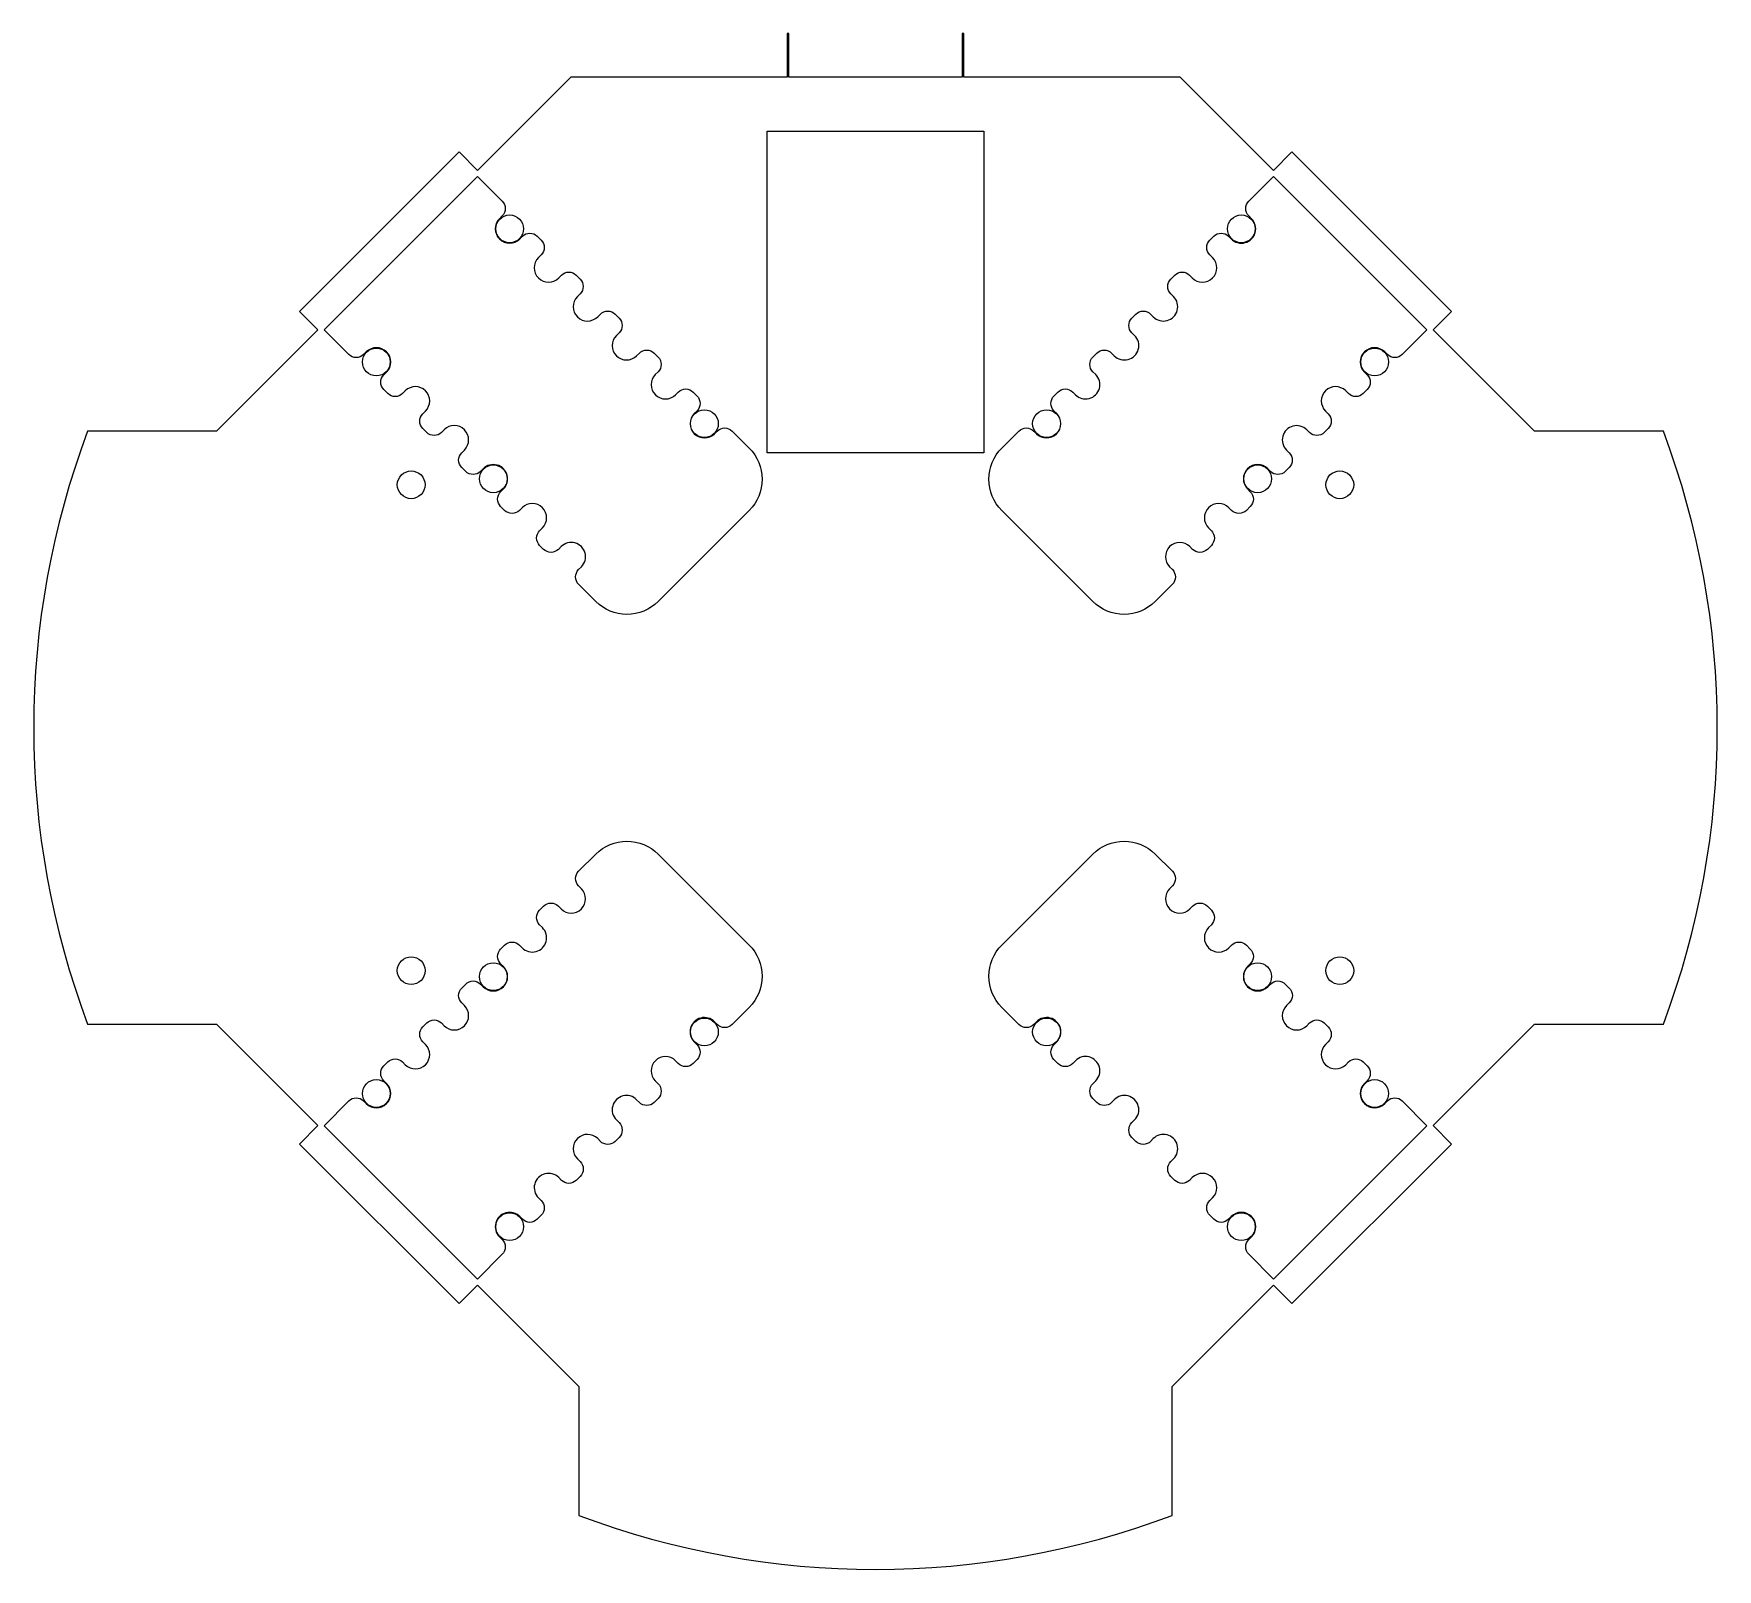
# Model space of a CAD drawing. Header units: millimetres. Extents: x -97 to 97, y -98 to 79.
import ezdxf

# ---------------------------------------------------------------- set-up
doc = ezdxf.new("R2010")
doc.units = ezdxf.units.MM
doc.layers.get('0').update_dxf_attribs({"linetype": 'CONTINUOUS'})

msp = doc.modelspace()

# ---------------------------------------------------------------- linework, layer by layer
for points in [[(48.03, 65.63), (45.91, 63.51), (35.15, 74.27), (10.24, 74.27), (10.24, 79.27), (10.05, 79.27), (10.05, 74.27), (-9.95, 74.27), (-9.95, 79.27), (-10.14, 79.27), (-10.14, 74.27), (-35.05, 74.27), (-45.81, 63.51), (-47.93, 65.63), (-66.31, 47.24), (-64.19, 45.12), (-75.88, 33.44), (-90.73, 33.44, 0.181956), (-90.73, -34.9), (-75.88, -34.9), (-64.19, -46.59), (-66.31, -48.71), (-47.93, -67.1), (-45.81, -64.97), (-34.12, -76.66), (-34.12, -91.52, 0.181956), (34.22, -91.52), (34.22, -76.66), (45.91, -64.97), (48.03, -67.1), (66.41, -48.71), (64.29, -46.59), (75.98, -34.9), (90.83, -34.9, 0.181956), (90.83, 33.44), (75.98, 33.44), (64.29, 45.12), (66.41, 47.24)], [(-20.51, 35.81), (-20.83, 35.49, 1), (-18.49, 33.16), (-18.18, 33.47, -0.414214), (-16.48, 33.47), (-14.5, 31.5, -0.414214), (-14.5, 24.31), (-25, 13.82, -0.414214), (-32.18, 13.82), (-34.16, 15.8, -0.414214), (-34.16, 17.49), (-33.84, 17.81, 1), (-36.17, 20.14), (-36.49, 19.83, -0.414214), (-38.19, 19.83), (-38.65, 20.29, -0.414214), (-38.65, 21.98), (-38.33, 22.3, 1), (-40.66, 24.63), (-40.98, 24.32, -0.414214), (-42.68, 24.32), (-43.14, 24.78, -0.414214), (-43.14, 26.47), (-42.82, 26.79, 1), (-45.15, 29.12), (-45.47, 28.81, -0.414214), (-47.17, 28.81), (-47.63, 29.27, -0.414214), (-47.63, 30.96), (-47.31, 31.28, 1), (-49.64, 33.61), (-49.96, 33.3, -0.414214), (-51.66, 33.3), (-52.12, 33.76, -0.414214), (-52.12, 35.45), (-51.8, 35.77, 1), (-54.13, 38.1), (-54.45, 37.79, -0.414214), (-56.15, 37.79), (-56.61, 38.25, -0.414214), (-56.61, 39.94), (-56.29, 40.26, 1), (-58.62, 42.59), (-58.94, 42.28, -0.414214), (-60.64, 42.28), (-63.49, 45.13), (-45.82, 62.81), (-42.96, 59.95, -0.414214), (-42.96, 58.26), (-43.28, 57.94, 1), (-40.94, 55.61), (-40.63, 55.92, -0.414214), (-38.93, 55.92), (-38.47, 55.46, -0.414214), (-38.47, 53.77), (-38.79, 53.45, 1), (-36.45, 51.12), (-36.14, 51.43, -0.414214), (-34.44, 51.43), (-33.98, 50.97, -0.414214), (-33.98, 49.28), (-34.3, 48.96, 1), (-31.96, 46.63), (-31.65, 46.94, -0.414214), (-29.95, 46.94), (-29.49, 46.48, -0.414214), (-29.49, 44.79), (-29.81, 44.47, 1), (-27.47, 42.14), (-27.16, 42.45, -0.414214), (-25.46, 42.45), (-25, 41.99, -0.414214), (-25, 40.3), (-25.32, 39.98, 1), (-22.98, 37.65), (-22.67, 37.96, -0.414214), (-20.97, 37.96), (-20.51, 37.5, -0.414214)], [(36.59, 19.83), (36.27, 20.14, 1), (33.94, 17.81), (34.26, 17.49, -0.414214), (34.26, 15.8), (32.28, 13.82, -0.414214), (25.1, 13.82), (14.6, 24.31, -0.414214), (14.6, 31.5), (16.58, 33.47, -0.414214), (18.28, 33.47), (18.59, 33.16, 1), (20.93, 35.49), (20.61, 35.81, -0.414214), (20.61, 37.5), (21.07, 37.96, -0.414214), (22.77, 37.96), (23.08, 37.65, 1), (25.42, 39.98), (25.1, 40.3, -0.414214), (25.1, 41.99), (25.56, 42.45, -0.414214), (27.26, 42.45), (27.57, 42.14, 1), (29.91, 44.47), (29.59, 44.79, -0.414214), (29.59, 46.48), (30.05, 46.94, -0.414214), (31.75, 46.94), (32.06, 46.63, 1), (34.4, 48.96), (34.08, 49.28, -0.414214), (34.08, 50.97), (34.54, 51.43, -0.414214), (36.24, 51.43), (36.55, 51.12, 1), (38.89, 53.45), (38.57, 53.77, -0.414214), (38.57, 55.46), (39.03, 55.92, -0.414214), (40.73, 55.92), (41.04, 55.61, 1), (43.38, 57.94), (43.06, 58.26, -0.414214), (43.06, 59.95), (45.92, 62.81), (63.59, 45.13), (60.74, 42.28, -0.414214), (59.04, 42.28), (58.72, 42.59, 1), (56.39, 40.26), (56.71, 39.94, -0.414214), (56.71, 38.25), (56.25, 37.79, -0.414214), (54.55, 37.79), (54.23, 38.1, 1), (51.9, 35.77), (52.22, 35.45, -0.414214), (52.22, 33.76), (51.76, 33.3, -0.414214), (50.06, 33.3), (49.74, 33.61, 1), (47.41, 31.28), (47.73, 30.96, -0.414214), (47.73, 29.27), (47.27, 28.81, -0.414214), (45.57, 28.81), (45.25, 29.12, 1), (42.92, 26.79), (43.24, 26.47, -0.414214), (43.24, 24.78), (42.78, 24.32, -0.414214), (41.08, 24.32), (40.76, 24.63, 1), (38.43, 22.3), (38.75, 21.98, -0.414214), (38.75, 20.29), (38.29, 19.83, -0.414214)], [(-36.49, -21.29), (-36.17, -21.61, 1), (-33.84, -19.28), (-34.16, -18.96, -0.414214), (-34.16, -17.26), (-32.18, -15.29, -0.414214), (-25, -15.29), (-14.5, -25.78, -0.414214), (-14.5, -32.96), (-16.48, -34.94, -0.414214), (-18.18, -34.94), (-18.49, -34.62, 1), (-20.83, -36.95), (-20.51, -37.27, -0.414214), (-20.51, -38.97), (-20.97, -39.43, -0.414214), (-22.67, -39.43), (-22.98, -39.11, 1), (-25.32, -41.44), (-25, -41.76, -0.414214), (-25, -43.46), (-25.46, -43.92, -0.414214), (-27.16, -43.92), (-27.47, -43.6, 1), (-29.81, -45.93), (-29.49, -46.25, -0.414214), (-29.49, -47.95), (-29.95, -48.41, -0.414214), (-31.65, -48.41), (-31.96, -48.09, 1), (-34.3, -50.42), (-33.98, -50.74, -0.414214), (-33.98, -52.44), (-34.44, -52.9, -0.414214), (-36.14, -52.9), (-36.45, -52.58, 1), (-38.79, -54.92), (-38.47, -55.23, -0.414214), (-38.47, -56.93), (-38.93, -57.39, -0.414214), (-40.63, -57.39), (-40.94, -57.07, 1), (-43.28, -59.41), (-42.96, -59.72, -0.414214), (-42.96, -61.42), (-45.82, -64.28), (-63.49, -46.6), (-60.64, -43.74, -0.414214), (-58.94, -43.74), (-58.62, -44.06, 1), (-56.29, -41.73), (-56.61, -41.41, -0.414214), (-56.61, -39.71), (-56.15, -39.25, -0.414214), (-54.45, -39.25), (-54.13, -39.57, 1), (-51.8, -37.24), (-52.12, -36.92, -0.414214), (-52.12, -35.22), (-51.66, -34.76, -0.414214), (-49.96, -34.76), (-49.64, -35.08, 1), (-47.31, -32.75), (-47.63, -32.43, -0.414214), (-47.63, -30.73), (-47.17, -30.27, -0.414214), (-45.47, -30.27), (-45.15, -30.59, 1), (-42.82, -28.26), (-43.14, -27.94, -0.414214), (-43.14, -26.24), (-42.68, -25.78, -0.414214), (-40.98, -25.78), (-40.66, -26.1, 1), (-38.33, -23.77), (-38.65, -23.45, -0.414214), (-38.65, -21.75), (-38.19, -21.29, -0.414214)], [(20.61, -37.27), (20.93, -36.95, 1), (18.59, -34.62), (18.28, -34.94, -0.414214), (16.58, -34.94), (14.6, -32.96, -0.414214), (14.6, -25.78), (25.1, -15.29, -0.414214), (32.28, -15.29), (34.26, -17.26, -0.414214), (34.26, -18.96), (33.94, -19.28, 1), (36.27, -21.61), (36.59, -21.29, -0.414214), (38.29, -21.29), (38.75, -21.75, -0.414214), (38.75, -23.45), (38.43, -23.77, 1), (40.76, -26.1), (41.08, -25.78, -0.414214), (42.78, -25.78), (43.24, -26.24, -0.414214), (43.24, -27.94), (42.92, -28.26, 1), (45.25, -30.59), (45.57, -30.27, -0.414214), (47.27, -30.27), (47.73, -30.73, -0.414214), (47.73, -32.43), (47.41, -32.75, 1), (49.74, -35.08), (50.06, -34.76, -0.414214), (51.76, -34.76), (52.22, -35.22, -0.414214), (52.22, -36.92), (51.9, -37.24, 1), (54.23, -39.57), (54.55, -39.25, -0.414214), (56.25, -39.25), (56.71, -39.71, -0.414214), (56.71, -41.41), (56.39, -41.73, 1), (58.72, -44.06), (59.04, -43.74, -0.414214), (60.74, -43.74), (63.59, -46.6), (45.92, -64.28), (43.06, -61.42, -0.414214), (43.06, -59.72), (43.38, -59.41, 1), (41.04, -57.07), (40.73, -57.39, -0.414214), (39.03, -57.39), (38.57, -56.93, -0.414214), (38.57, -55.23), (38.89, -54.92, 1), (36.55, -52.58), (36.24, -52.9, -0.414214), (34.54, -52.9), (34.08, -52.44, -0.414214), (34.08, -50.74), (34.4, -50.42, 1), (32.06, -48.09), (31.75, -48.41, -0.414214), (30.05, -48.41), (29.59, -47.95, -0.414214), (29.59, -46.25), (29.91, -45.93, 1), (27.57, -43.6), (27.26, -43.92, -0.414214), (25.56, -43.92), (25.1, -43.46, -0.414214), (25.1, -41.76), (25.42, -41.44, 1), (23.08, -39.11), (22.77, -39.43, -0.414214), (21.07, -39.43), (20.61, -38.97, -0.414214)]]:
    msp.add_lwpolyline(points, format="xyb", close=True)
msp.add_lwpolyline([(12.55, 30.97), (-12.45, 30.97), (-12.45, 68.03), (12.55, 68.03)], close=True)
for centre in [(-42.11, 56.77), (42.21, 56.77), (-57.46, 41.43), (57.56, 41.43), (-19.66, 34.32), (19.76, 34.32), (-43.98, 27.96), (44.09, 27.96), (-53.45, 27.27), (53.55, 27.27), (-53.45, -28.73), (53.55, -28.73), (-43.98, -29.42), (44.09, -29.42), (-19.66, -35.79), (19.76, -35.79), (-57.46, -42.89), (57.56, -42.89), (-42.11, -58.24), (42.21, -58.24)]:
    msp.add_circle(centre, 1.6)

doc.saveas('drawing.dxf')
